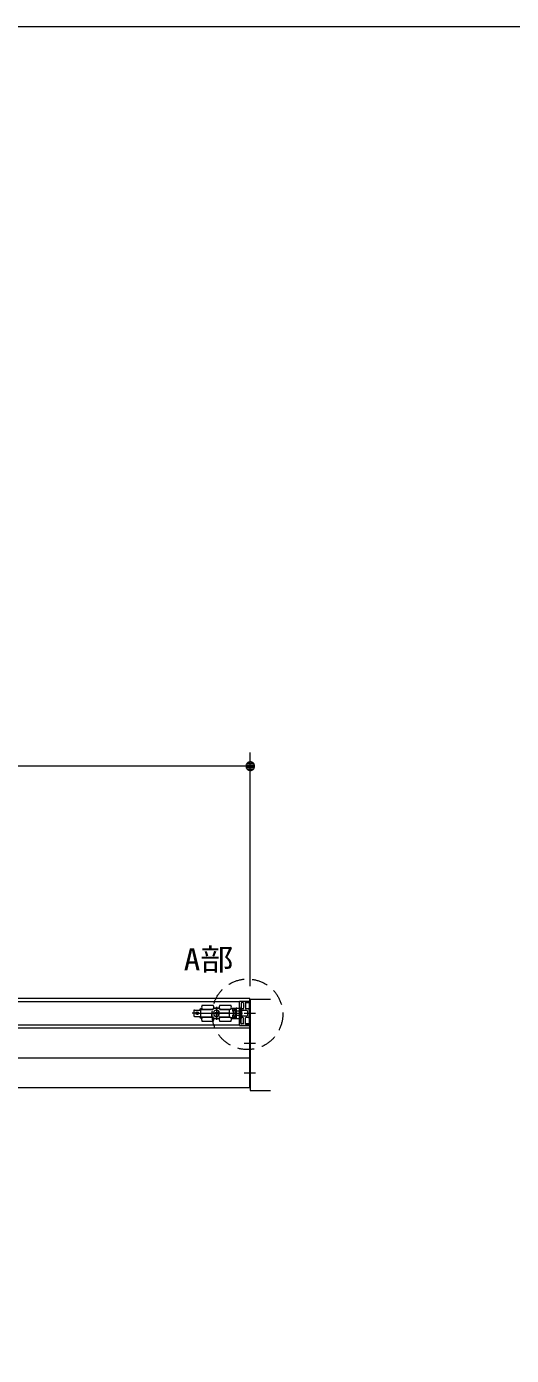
# Model space of a CAD drawing. Units: millimetres, scale not verified. Extents: x -6062 to 6062, y -3045 to 3045.
# Drawn here: x -1549 to -835, y 812 to 2770 of the extents above; entities that cross this region are included whole.
import ezdxf
from ezdxf.enums import TextEntityAlignment as Align

# ---------------------------------------------------------------- set-up
doc = ezdxf.new("R2010")
doc.units = ezdxf.units.MM
doc.header["$LTSCALE"] = 20
doc.linetypes.add('DASHED1', pattern=[1.8, 1.2, -0.6])
for name, color, linetype, lineweight in [('0-0_2寸法-3', 7, 'Continuous', 9), ('0-1_3一般', 7, 'Continuous', 9), ('0-2_2寸法-1', 7, 'Continuous', 9), ('0-3_0', 7, 'Continuous', 9), ('0-5_1図面枠', 7, 'Continuous', 9)]:
    doc.layers.add(name, color=color, linetype=linetype, lineweight=lineweight)
doc.styles.add('ＭＳ ゴシック', font='')
doc.styles.get('ＭＳ ゴシック').set_extended_font_data('MS Gothic')

# ---------------------------------------------------------------- blocks, each defined once
blk = doc.blocks.new('_Dot')
at = {"layer": '0-3_0'}
for p, q in [((-10, 0), (-20, 0)), ((9.78, 2), (-9.78, 2)), ((7.99, 6), (-7.99, 6)), ((9.16, -3.98), (-9.16, -3.98)), ((6, -7.98), (-6, -7.98))]:
    blk.add_line(p, q, dxfattribs=at)
for points in [[(10, 0), (9.92, 1.25), (9.69, 2.49), (9.3, 3.68), (8.76, 4.82), (8.09, 5.88), (7.29, 6.85), (6.37, 7.71), (5.36, 8.44), (4.26, 9.05), (3.09, 9.51), (1.87, 9.82), (0.63, 9.98), (-0.63, 9.98), (-1.87, 9.82), (-3.09, 9.51), (-4.26, 9.05), (-5.36, 8.44), (-6.37, 7.71), (-7.29, 6.85), (-8.09, 5.88), (-8.76, 4.82), (-9.3, 3.68), (-9.69, 2.49), (-9.92, 1.25), (-10, 0), (0, 0)], [(-10, 0), (-9.92, -1.25), (-9.69, -2.49), (-9.3, -3.68), (-8.76, -4.82), (-8.09, -5.88), (-7.29, -6.85), (-6.37, -7.71), (-5.36, -8.44), (-4.26, -9.05), (-3.09, -9.51), (-1.87, -9.82), (-0.63, -9.98), (0.63, -9.98), (1.87, -9.82), (3.09, -9.51), (4.26, -9.05), (5.36, -8.44), (6.37, -7.71), (7.29, -6.85), (8.09, -5.88), (8.76, -4.82), (9.3, -3.68), (9.69, -2.49), (9.92, -1.25), (10, 0), (0, 0)]]:
    blk.add_lwpolyline(points, close=True, dxfattribs=at)
blk = doc.blocks.new('グループ-107')
at = {"layer": '0-1_3一般'}
blk.add_lwpolyline([(11960, 26720), (11360, 26720), (11360, 24040), (11960, 24040)], dxfattribs=at)
blk = doc.blocks.new('グループ-108')
at = {"layer": '0-1_3一般'}
for p, q in [((11042, 26656.9), (-12322, 26656.9)), ((11040, 26672.3), (11040, 26672.9)), ((11042, 26400.9), (11042, 26668.9)), ((11042, 25976.9), (11042, 26656.9)), ((11044, 26676.9), (11354, 26676.9)), ((11220, 26644.9), (11220, 26539.9)), ((11226, 26650.9), (11283.4, 26650.9)), ((11226.8, 26635.8), (11260.1, 26642.5)), ((11264, 26642.9), (11273.1, 26642.9)), ((11273.1, 26642.9), (11295, 26655.5)), ((11310, 26646.9), (11360, 26646.9)), ((11360, 26646.9), (11360, 25986.9)), ((9746, 26316.9), (9646, 26316.9)), ((9692, 26389.9), (9692, 26243.9)), ((9712, 26409.9), (9872, 26409.9)), ((9746, 26316.9), (9834, 26316.9)), ((9790, 26360.9), (9790, 26272.9)), ((9834, 26316.9), (11134, 26316.9)), ((9872, 26409.9), (9892, 26409.9)), ((9892, 26422.9), (9892, 26210.9)), ((10252, 26422.9), (9892, 26422.9)), ((9927.8, 26463.3), (9922.6, 26462)), ((9942, 26556.9), (10262, 26556.9)), ((9942, 26436.9), (10262, 26436.9)), ((10026, 26422.9), (10026, 26436.9)), ((10178, 26436.9), (10178, 26422.9)), ((10222, 26326.9), (10296, 26326.9)), ((10222, 26220.9), (10222, 26326.9)), ((10232, 26316.9), (10222, 26316.9)), ((10232, 26316.9), (10296, 26316.9)), ((10262, 26446.9), (10262, 26432.9)), ((10452, 26456.9), (10272, 26456.9)), ((10446.6, 26466.9), (10277.4, 26466.9)), ((10286, 26326.9), (10286, 26316.9)), ((10295.5, 26326.9), (10295.5, 26316.9)), ((10296, 26326.9), (10296, 26378.1)), ((10296, 26255.7), (10296, 26316.9)), ((10335, 26334.8), (10333, 26333.6)), ((10333, 26333.6), (10333, 26331.3)), ((10333, 26302.4), (10333, 26331.3)), ((10333, 26302.4), (10333, 26300.1)), ((10333, 26300.1), (10335, 26299)), ((10335, 26334.8), (10360, 26349.2)), ((10360, 26284.6), (10335, 26299)), ((10336.7, 26456.9), (10336.7, 26457.1)), ((10344, 26456.9), (10344, 26457.1)), ((10345.8, 26457.1), (10345.8, 26456.9)), ((10352.4, 26457.1), (10352.4, 26456.9)), ((10362, 26350.4), (10360, 26349.2)), ((10360, 26284.6), (10362, 26283.4)), ((10362, 26505.7), (10362, 26125.7)), ((10364, 26349.2), (10362, 26350.4)), ((10362, 26283.4), (10364, 26284.6)), ((10364, 26349.2), (10389, 26334.8)), ((10389, 26299), (10364, 26284.6)), ((10368.3, 26456.9), (10368.3, 26457.1)), ((10376.7, 26457.1), (10376.7, 26456.9)), ((10391, 26333.6), (10389, 26334.8)), ((10389, 26299), (10391, 26300.1)), ((10389.8, 26456.9), (10389.8, 26457.1)), ((10391, 26331.3), (10391, 26333.6)), ((10391, 26331.3), (10391, 26302.4)), ((10391, 26300.1), (10391, 26302.4)), ((10391.5, 26457.1), (10391.5, 26456.9)), ((10397, 26457.1), (10397, 26456.9)), ((10425.5, 26255.9), (10425.5, 26377.9)), ((10425.5, 26316.9), (10428, 26316.9)), ((10428, 26378.1), (10428, 26326.9)), ((10428, 26326.9), (10732, 26326.9)), ((10428, 26316.9), (10428, 26255.7)), ((10428, 26316.9), (10732, 26316.9)), ((10438, 26326.9), (10438, 26316.9)), ((10462, 26556.9), (10782, 26556.9)), ((10462, 26432.9), (10462, 26446.9)), ((10462, 26436.9), (10782, 26436.9)), ((10732, 26422.9), (10472, 26422.9)), ((10542, 26422.9), (10542, 26436.9)), ((10546, 26422.9), (10546, 26436.9)), ((10698, 26436.9), (10698, 26422.9)), ((10742, 26316.9), (10732, 26316.9)), ((10742, 26316.9), (10742, 26326.9)), ((10742, 26220.9), (10742, 26316.9)), ((10838, 26446.9), (10788.6, 26446.9)), ((10797.4, 26466.9), (10942, 26466.9)), ((10888, 26446.9), (10838, 26446.9)), ((10838, 26446.9), (10838, 26376.9)), ((10858, 26376.9), (10838, 26376.9)), ((10838, 26256.9), (10838, 26186.9)), ((10838, 26256.9), (10858, 26256.9)), ((10858, 26388.9), (10858, 26244.9)), ((10870.8, 26394.9), (10864, 26394.9)), ((10888, 26446.9), (10888, 26394.9)), ((10918, 26446.9), (10888, 26446.9)), ((10918, 26446.9), (10918, 26394.9)), ((10918, 26389.7), (10918, 26392.2)), ((10918, 26336.9), (10942, 26336.9)), ((10918, 26296.9), (10942, 26296.9)), ((10942, 26401), (10942, 26401.7)), ((10962, 26466.9), (11042, 26466.9)), ((10962, 26386.2), (11042, 26386.2)), ((11042, 26247.6), (10962, 26247.6)), ((11102, 26466.9), (11042, 26466.9)), ((11042, 26386.9), (11042, 26466.9)), ((11042, 26386.2), (11042, 26386.9)), ((11042, 26386.9), (11068, 26386.9)), ((11042, 26246.9), (11042, 26247.6)), ((11048, 26396.9), (11046, 26396.9)), ((11052, 26401.9), (11052, 26400.9)), ((11258, 26401.9), (11052, 26401.9)), ((11068, 26442.9), (11068, 26386.9)), ((11102, 26442.9), (11068, 26442.9)), ((11068, 26441.9), (11072, 26441.9)), ((11068, 26386.9), (11068, 26246.9)), ((11072, 26441.9), (11072, 26431.9)), ((11104, 26441.9), (11072, 26441.9)), ((11072, 26396.9), (11072, 26431.9)), ((11072, 26386.9), (11072, 26246.9)), ((11072, 26246.9), (11072, 26236.9)), ((11104, 26246.9), (11072, 26246.9)), ((11080, 26533.9), (11086, 26539.9)), ((11086, 26527.9), (11080, 26533.9)), ((11086, 26612.9), (11086, 26539.9)), ((11086, 26527.9), (11086, 26465.9)), ((11102, 26442.9), (11102, 26466.9)), ((11104, 26431.9), (11104, 26441.9)), ((11104, 26396.9), (11104, 26431.9)), ((11104, 26386.9), (11104, 26396.9)), ((11104, 26386.9), (11104, 26246.9)), ((11104, 26236.9), (11104, 26246.9)), ((11144, 26632.9), (11106, 26632.9)), ((11144, 26445.9), (11106, 26445.9)), ((11164, 26612.9), (11164, 26465.9)), ((11177.8, 26316.9), (11517.8, 26316.9)), ((11214, 26533.9), (11220, 26539.9)), ((11220, 26527.9), (11214, 26533.9)), ((11214, 26316.9), (11369.5, 26316.9)), ((11220, 26527.9), (11220, 26451.9)), ((11222, 26628.9), (11222, 26630)), ((11308, 26445.9), (11226, 26445.9)), ((11330, 26622.9), (11228, 26622.9)), ((11278, 26381.9), (11278, 26251.9)), ((11280.4, 26316.9), (11400.4, 26316.9)), ((11328, 26425.9), (11328, 26207.9)), ((11330, 26426.9), (11336, 26426.9)), ((11330, 26396.9), (11330, 26426.9)), ((11336, 26396.9), (11330, 26396.9)), ((11336, 26426.9), (11336, 26616.9)), ((11336, 26236.9), (11336, 26396.9)), ((11350, 25876.9), (-59990, 25876.9)), ((11350, 25876.9), (-59990, 25876.9)), ((-12322, 25976.9), (11042, 25976.9)), ((9712, 26223.9), (9872, 26223.9)), ((9872, 26223.9), (9892, 26223.9)), ((9892, 26210.9), (10222, 26210.9)), ((9922.6, 26171.7), (9927.8, 26170.4)), ((10262, 26196.9), (9942, 26196.9)), ((10262, 26076.9), (9942, 26076.9)), ((10026, 26196.9), (10026, 26210.9)), ((10178, 26210.9), (10178, 26196.9)), ((10222, 26210.9), (10222, 26220.9)), ((10222, 26210.9), (10262, 26210.9)), ((10252.4, 26210.8), (10252, 26210.9)), ((10262, 26186.9), (10262, 26220.9)), ((10262, 26186.9), (10262, 26180.1)), ((10262.3, 26179.9), (10262, 26180.1)), ((10273.7, 26176.9), (10275.2, 26176.9)), ((10275.2, 26176.9), (10448.8, 26176.9)), ((10277.4, 26166.9), (10446.6, 26166.9)), ((10448.8, 26176.9), (10450.3, 26176.9)), ((10461.7, 26179.9), (10462, 26180.1)), ((10462, 26186.9), (10462, 26220.9)), ((10462, 26210.9), (10732, 26210.9)), ((10782, 26196.9), (10462, 26196.9)), ((10462, 26180.1), (10462, 26186.9)), ((10782, 26076.9), (10462, 26076.9)), ((10471.6, 26210.8), (10472, 26210.9)), ((10542, 26196.9), (10542, 26210.9)), ((10546, 26196.9), (10546, 26210.9)), ((10698, 26210.9), (10698, 26196.9)), ((10838, 26186.9), (10788.6, 26186.9)), ((10797.4, 26166.9), (10942, 26166.9)), ((10888, 26186.9), (10838, 26186.9)), ((10864, 26238.9), (10870.8, 26238.9)), ((10870.8, 26238.9), (10918, 26238.9)), ((10888, 26238.9), (10888, 26186.9)), ((10918, 26238.9), (10918, 26241.5)), ((10942, 26232.7), (10942, 26232)), ((10942, 26232), (10942, 26166.9)), ((10942, 26166.9), (10962, 26166.9)), ((10962, 26166.9), (11042, 26166.9)), ((11040, 25961.4), (11040, 25960.9)), ((11042, 26232.9), (11042, 25964.9)), ((11044, 25956.9), (11354, 25956.9)), ((11048, 26236.9), (11046, 26236.9)), ((11068, 26191.9), (11072, 26191.9)), ((11072, 26201.9), (11072, 26236.9)), ((11072, 26201.9), (11072, 26191.9)), ((11072, 26191.9), (11104, 26191.9)), ((11080, 26099.9), (11086, 26105.9)), ((11086, 26093.9), (11080, 26099.9)), ((11086, 26105.9), (11086, 26167.9)), ((11086, 26020.9), (11086, 26093.9)), ((11102, 26166.9), (11102, 26190.9)), ((11104, 26201.9), (11104, 26236.9)), ((11104, 26191.9), (11104, 26201.9)), ((11144, 26187.9), (11106, 26187.9)), ((11144, 26000.9), (11106, 26000.9)), ((11164, 26020.9), (11164, 26167.9)), ((11214, 26099.9), (11220, 26105.9)), ((11220, 26105.9), (11220, 26181.9)), ((11222, 26003.8), (11222, 26004.9)), ((11308, 26187.9), (11226, 26187.9)), ((11226, 25982.9), (11283.4, 25982.9)), ((11260.1, 25991.3), (11226.8, 25997.9)), ((11228, 26010.9), (11330, 26010.9)), ((11273.1, 25990.9), (11264, 25990.9)), ((11295, 25978.2), (11273.1, 25990.9)), ((11360, 25986.9), (11310, 25986.9)), ((11311, 25982.9), (11360, 25982.9)), ((11330, 26236.9), (11336, 26236.9)), ((11330, 26206.9), (11330, 26236.9)), ((11336, 26206.9), (11330, 26206.9)), ((11336, 26016.9), (11336, 26206.9)), ((11350, 24996.9), (11350, 25876.9)), ((11360, 25982.9), (11360, 25962.9)), ((11177.8, 25436.9), (11517.8, 25436.9)), ((11350, 24996.9), (-59990, 24996.9)), ((11177.8, 24556.9), (11517.8, 24556.9)), ((11350, 24116.9), (-59990, 24116.9))]:
    blk.add_line(p, q, dxfattribs=at)
for points in [[(11350, 25876.9), (11350, 26756.9), (-59990, 26756.9), (-59990, 25876.9)], [(11311, 26650.9), (11360, 26650.9), (11360, 26670.9)], [(10732, 26326.9), (10742, 26326.9), (10742, 26412.9)], [(10918, 26392.2), (10918, 26394.9), (10870.8, 26394.9)], [(10918, 26241.5), (10918, 26244), (10918, 26389.7)], [(10962, 26466.9), (10942, 26466.9), (10942, 26401.7), (10942, 26232)], [(10962, 26386.2), (10961.3, 26386.2), (10960.6, 26386.3), (10959.9, 26386.4), (10959.2, 26386.5), (10958.6, 26386.6), (10957.9, 26386.8), (10957.2, 26387), (10956.5, 26387.1), (10955.8, 26387.3), (10955.2, 26387.6), (10954.5, 26387.8), (10953.8, 26388), (10953.2, 26388.3), (10952.5, 26388.6), (10951.8, 26388.9), (10951.2, 26389.2), (10950.5, 26389.6), (10949.8, 26389.9), (10949.2, 26390.3), (10948.5, 26390.7), (10947.9, 26391.1), (10947.3, 26391.6), (10946.7, 26392), (10946.2, 26392.5), (10945.7, 26392.9), (10945.2, 26393.4), (10944.8, 26393.9), (10944.4, 26394.4), (10944, 26395), (10943.6, 26395.5), (10943.3, 26396.1), (10943.1, 26396.6), (10942.8, 26397.2), (10942.6, 26397.8), (10942.4, 26398.4), (10942.3, 26399.1), (10942.2, 26399.7), (10942.1, 26400.4), (10942, 26401)], [(10962, 26247.6), (10961.3, 26247.5), (10960.6, 26247.5), (10959.9, 26247.4), (10959.2, 26247.3), (10958.6, 26247.1), (10957.9, 26247), (10957.2, 26246.8), (10956.5, 26246.6), (10955.8, 26246.4), (10955.2, 26246.2), (10954.5, 26246), (10953.8, 26245.7), (10953.2, 26245.4), (10952.5, 26245.2), (10951.8, 26244.8), (10951.2, 26244.5), (10950.5, 26244.2), (10949.8, 26243.8), (10949.2, 26243.4), (10948.5, 26243), (10947.9, 26242.6), (10947.3, 26242.2), (10946.7, 26241.8), (10946.2, 26241.3), (10945.7, 26240.8), (10945.2, 26240.3), (10944.8, 26239.8), (10944.4, 26239.3), (10944, 26238.8), (10943.6, 26238.3), (10943.3, 26237.7), (10943.1, 26237.1), (10942.8, 26236.5), (10942.6, 26235.9), (10942.4, 26235.3), (10942.3, 26234.7), (10942.2, 26234.1), (10942.1, 26233.4), (10942, 26232.7)], [(11102, 26166.9), (11042, 26166.9), (11042, 26246.9), (11068, 26246.9), (11068, 26190.9), (11102, 26190.9)], [(11072, 26396.9), (11072, 26386.9), (11104, 26386.9)], [(10262, 26200.9), (10261.9, 26201.3), (10261.9, 26201.7), (10261.8, 26202), (10261.7, 26202.4), (10261.6, 26202.8), (10261.5, 26203.1), (10261.4, 26203.5), (10261.2, 26203.8), (10261.1, 26204.2), (10260.9, 26204.5), (10260.8, 26204.9), (10260.6, 26205.2), (10260.4, 26205.5), (10260.2, 26205.8), (10260, 26206.1), (10259.8, 26206.4), (10259.5, 26206.7), (10259.3, 26207), (10259, 26207.3), (10258.7, 26207.6), (10258.4, 26207.9), (10258.2, 26208.2), (10257.9, 26208.4), (10257.6, 26208.6), (10257.3, 26208.9), (10256.9, 26209.1), (10256.6, 26209.3), (10256.3, 26209.5), (10256, 26209.7), (10255.6, 26209.8), (10255.3, 26210), (10255, 26210.1), (10254.6, 26210.3), (10254.3, 26210.4), (10253.9, 26210.5), (10253.5, 26210.6), (10253.2, 26210.7), (10252.8, 26210.8), (10252.4, 26210.8)], [(10275.2, 26176.9), (10274.9, 26176.9), (10274.5, 26176.9), (10274.2, 26176.9), (10273.8, 26177), (10273.5, 26177), (10273.2, 26177), (10272.8, 26177), (10272.5, 26177.1), (10272.1, 26177.1), (10271.8, 26177.2), (10271.5, 26177.2), (10271.1, 26177.3), (10270.8, 26177.3), (10270.4, 26177.4), (10270.1, 26177.4), (10269.8, 26177.5), (10269.4, 26177.5), (10269.1, 26177.6), (10268.8, 26177.7), (10268.4, 26177.8), (10268.1, 26177.8), (10267.8, 26177.9), (10267.4, 26178), (10267.1, 26178.1), (10266.8, 26178.2), (10266.4, 26178.3), (10266.1, 26178.4), (10265.8, 26178.5), (10265.5, 26178.6), (10265.1, 26178.7), (10264.8, 26178.8), (10264.5, 26179), (10264.2, 26179.1), (10263.9, 26179.2), (10263.6, 26179.4), (10263.2, 26179.5), (10262.9, 26179.6), (10262.6, 26179.8), (10262.3, 26179.9)], [(10448.8, 26176.9), (10449.1, 26176.9), (10449.5, 26176.9), (10449.8, 26176.9), (10450.2, 26177), (10450.5, 26177), (10450.8, 26177), (10451.2, 26177), (10451.5, 26177.1), (10451.9, 26177.1), (10452.2, 26177.2), (10452.5, 26177.2), (10452.9, 26177.3), (10453.2, 26177.3), (10453.6, 26177.4), (10453.9, 26177.4), (10454.2, 26177.5), (10454.6, 26177.5), (10454.9, 26177.6), (10455.2, 26177.7), (10455.6, 26177.8), (10455.9, 26177.8), (10456.2, 26177.9), (10456.6, 26178), (10456.9, 26178.1), (10457.2, 26178.2), (10457.6, 26178.3), (10457.9, 26178.4), (10458.2, 26178.5), (10458.5, 26178.6), (10458.9, 26178.7), (10459.2, 26178.8), (10459.5, 26179), (10459.8, 26179.1), (10460.1, 26179.2), (10460.4, 26179.4), (10460.8, 26179.5), (10461.1, 26179.6), (10461.4, 26179.8), (10461.7, 26179.9)], [(10462, 26200.9), (10462.1, 26201.3), (10462.1, 26201.7), (10462.2, 26202), (10462.3, 26202.4), (10462.4, 26202.8), (10462.5, 26203.1), (10462.6, 26203.5), (10462.8, 26203.8), (10462.9, 26204.2), (10463.1, 26204.5), (10463.2, 26204.9), (10463.4, 26205.2), (10463.6, 26205.5), (10463.8, 26205.8), (10464, 26206.1), (10464.2, 26206.4), (10464.5, 26206.7), (10464.7, 26207), (10465, 26207.3), (10465.3, 26207.6), (10465.6, 26207.9), (10465.8, 26208.2), (10466.1, 26208.4), (10466.4, 26208.6), (10466.7, 26208.9), (10467.1, 26209.1), (10467.4, 26209.3), (10467.7, 26209.5), (10468, 26209.7), (10468.4, 26209.8), (10468.7, 26210), (10469, 26210.1), (10469.4, 26210.3), (10469.7, 26210.4), (10470.1, 26210.5), (10470.5, 26210.6), (10470.8, 26210.7), (10471.2, 26210.8), (10471.6, 26210.8)], [(10918, 26238.9), (10918, 26186.9), (10888, 26186.9)], [(11258, 26231.9), (11052, 26231.9), (11052, 26232.9)], [(11220, 25988.9), (11220, 26093.9), (11214, 26099.9)], [(11350, 24116.9), (11350, 24996.9), (-59990, 24996.9), (-59990, 24116.9)]]:
    blk.add_lwpolyline(points, dxfattribs=at)
blk.add_circle((9790, 26316.9), 40, dxfattribs=at)
for centre, radius, start, end in [((11044, 26672.9), 4, 90, 180), ((11044, 26672.3), 4, 180, 240), ((11226, 26644.9), 6, 90, 180), ((11228, 26630), 6, 101.30993, 180), ((11264, 26622.9), 20, 90, 101.30993), ((11296, 26644.9), 14, 33.74899, 154.62307), ((11300, 26646.9), 10, 0, 120), ((11311, 26654.9), 4, 213.74899, 270), ((11354, 26670.9), 6, 0, 90), ((9712, 26389.9), 20, 90, 180), ((9712, 26243.9), 20, 180, 270), ((9942, 26384.4), 80, 110.55605, 161.44128), ((9942, 26384.4), 80, 104.03624, 110.55605), ((10022, 26496.9), 100, 143.1301, 216.8699), ((10252, 26432.9), 10, 270, 0), ((10182, 26496.9), 100, 336.42182, 36.8699), ((10272, 26446.9), 10, 90, 180), ((10362, 26316.9), 88, 43.8598, 139.13343), ((10362, 26316.9), 88, 220.86657, 316.1402), ((10362, 26316.9), 90, 42.83343, 137.16657), ((10362, 26316.9), 90, 222.83343, 317.16657), ((10337, 26331.3), 4, 120, 180), ((10337, 26302.4), 4, 180, 240), ((10362, 26345.8), 4, 60, 120), ((10362, 26288), 4, 240, 300), ((10387, 26331.3), 4, 0, 60), ((10387, 26302.4), 4, 300, 0), ((10542, 26496.9), 100, 143.1301, 203.57818), ((10452, 26446.9), 10, 0, 90), ((10472, 26432.9), 10, 180, 270), ((10732, 26412.9), 10, 0, 90), ((10702, 26496.9), 100, 323.1301, 36.8699), ((10864, 26388.9), 6, 90, 180), ((10864, 26244.9), 6, 180, 270), ((11046, 26400.9), 4, 180, 270), ((11048, 26400.9), 4, 270, 0), ((11106, 26612.9), 20, 90, 180), ((11106, 26465.9), 20, 180, 270), ((11144, 26612.9), 20, 0, 90), ((11144, 26465.9), 20, 270, 0), ((11226, 26451.9), 6, 180, 270), ((11228, 26628.9), 6, 180, 270), ((11258, 26381.9), 20, 0, 90), ((11258, 26251.9), 20, 270, 0), ((11308, 26425.9), 20, 0, 90), ((11330, 26616.9), 6, 0, 90), ((9942, 26249.3), 80, 198.55872, 249.44395), ((9942, 26249.3), 80, 249.44395, 255.96376), ((10022, 26136.9), 100, 143.1301, 216.8699), ((10182, 26136.9), 100, 323.1301, 24.27432), ((10542, 26136.9), 100, 155.72626, 216.8699), ((10732, 26220.9), 10, 270, 0), ((10702, 26136.9), 100, 323.1301, 36.8699), ((11044, 25961.4), 4, 120, 180), ((11044, 25960.9), 4, 180, 270), ((11046, 26232.9), 4, 90, 180), ((11048, 26232.9), 4, 0, 90), ((11106, 26167.9), 20, 90, 180), ((11106, 26020.9), 20, 180, 270), ((11144, 26167.9), 20, 0, 90), ((11144, 26020.9), 20, 270, 0), ((11226, 26181.9), 6, 90, 180), ((11226, 25988.9), 6, 180, 270), ((11228, 26004.9), 6, 90, 180), ((11228, 26003.8), 6, 180, 258.69007), ((11264, 26010.9), 20, 258.69007, 270), ((11296, 25988.9), 14, 205.37693, 326.25101), ((11300, 25986.9), 10, 240, 0), ((11311, 25978.9), 4, 90, 146.25101), ((11308, 26207.9), 20, 270, 0), ((11330, 26016.9), 6, 270, 0), ((11354, 25962.9), 6, 270, 0)]:
    blk.add_arc(centre, radius, start, end, dxfattribs=at)
blk = doc.blocks.new('グループ-109')
at = {"layer": '0-1_3一般'}
for name in ['グループ-107', 'グループ-108']:
    blk.add_blockref(name, (0, 0), dxfattribs=at)
blk = doc.blocks.new('グループ-122')
at = {"layer": '0-5_1図面枠'}
blk.add_lwpolyline([(-80000, 55400), (80000, 55400), (80000, -55400), (-80000, -55400)], close=True, dxfattribs=at)
blk = doc.blocks.new('図面枠')
at = {"layer": '0-5_1図面枠'}
blk.add_blockref('グループ-122', (0, 0), dxfattribs=at)

msp = doc.modelspace()

# ---------------------------------------------------------------- linework, layer by layer
at = {"layer": '0-1_3一般', "linetype": 'DASHED1'}
msp.add_circle((-1223.66, 1314.28), 52, dxfattribs=at)
at = {"layer": '0-2_2寸法-1'}
for p, q in [((-1219.5, 1356), (-1219.5, 1700)), ((-1232.21, 1680), (-4774.79, 1680))]:
    msp.add_line(p, q, dxfattribs=at)

# ---------------------------------------------------------------- block references
at = {"layer": '0-1_3一般', "xscale": 0.05, "yscale": 0.05}
msp.add_blockref('グループ-109', (-1787.5, 0), dxfattribs=at)
at = {"layer": '0-2_2寸法-1', "xscale": 0.6356201, "yscale": 0.6356201}
msp.add_blockref('_Dot', (-1219.5, 1680), dxfattribs=at)
at = {"layer": '0-5_1図面枠', "xscale": 0.05, "yscale": 0.05}
msp.add_blockref('図面枠', (-1787.5, 0), dxfattribs=at)

# ---------------------------------------------------------------- texts
at = {"layer": '0-0_2寸法-3', "style": 'ＭＳ ゴシック', "width": 1.1}
msp.add_text('A部', height=32.55, dxfattribs=at).set_placement((-1317.61, 1369.27), align=Align.BOTTOM_LEFT)

doc.saveas('drawing.dxf')
